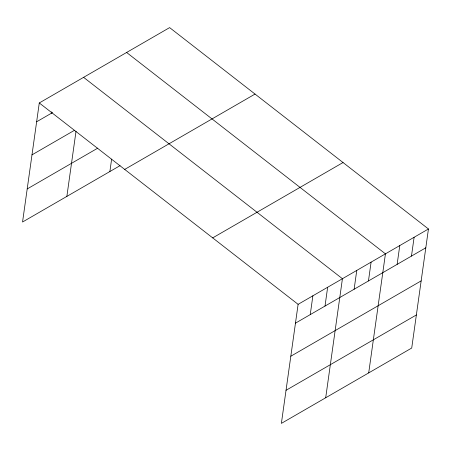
<?xml version="1.0" encoding="UTF-8"?>
<svg xmlns="http://www.w3.org/2000/svg" width="451" height="451" viewBox="0 0 451 451"><rect width="100%" height="100%" fill="white"/><g stroke="black" fill="none" stroke-linecap="round" stroke-linejoin="round"><path stroke-width="0.68" d="M428.45 228.984L298.111 304.335L281.379 423.388L411.718 348.037L428.45 228.984L169.621 27.612L39.282 102.963L22.55 222.016L120.034 165.664M51.408 113.246L51.606 111.848M66.866 196.399L76.016 131.286M109.881 171.532L111.622 159.13M310.237 314.612L312.881 295.794M325.008 306.071L327.651 287.253M325.695 397.765L342.427 278.712L83.598 77.346M354.12 289.243L356.764 270.425M368.456 280.956L371.1 262.138M368.704 372.898L385.436 253.845L126.613 52.479M397.128 264.376L399.778 245.558M411.47 256.089L414.114 237.271M36.638 121.781L52.592 112.558M31.987 154.862L74.533 130.266M27.201 188.941L97.799 148.125M124.696 169.418L255.035 94.067M212.697 237.88L343.036 162.529M295.467 323.153L425.806 247.796M290.816 356.228L421.155 280.877M286.024 390.307L416.369 314.956M39.282 102.963L298.111 304.335"/></g></svg>
